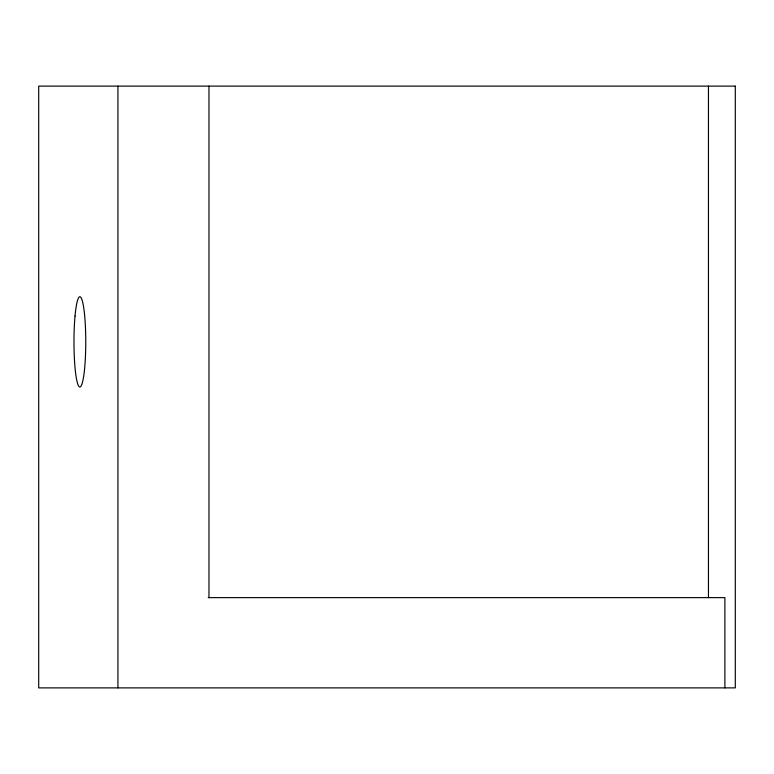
<?xml version="1.0" encoding="UTF-8"?>
<svg xmlns="http://www.w3.org/2000/svg" width="774" height="774" viewBox="0 0 774 774"><rect width="100%" height="100%" fill="white"/><g stroke="black" fill="none" stroke-linecap="round" stroke-linejoin="round"><path stroke-width="1.16" d="M208.235 597.625L724.89 597.625L724.89 687.883M708.452 86.117L708.452 597.625M208.97 86.117L208.97 597.625M117.929 86.117L117.929 687.883M735.3 86.117L38.7 86.117L38.7 687.883L735.3 687.883L735.3 86.117M75.03 316.063A45.134 5.892 90 0 0 79.364 386.836A45.134 5.892 90 0 0 85.198 322.71A45.134 5.892 90 0 0 75.03 316.063"/></g></svg>
